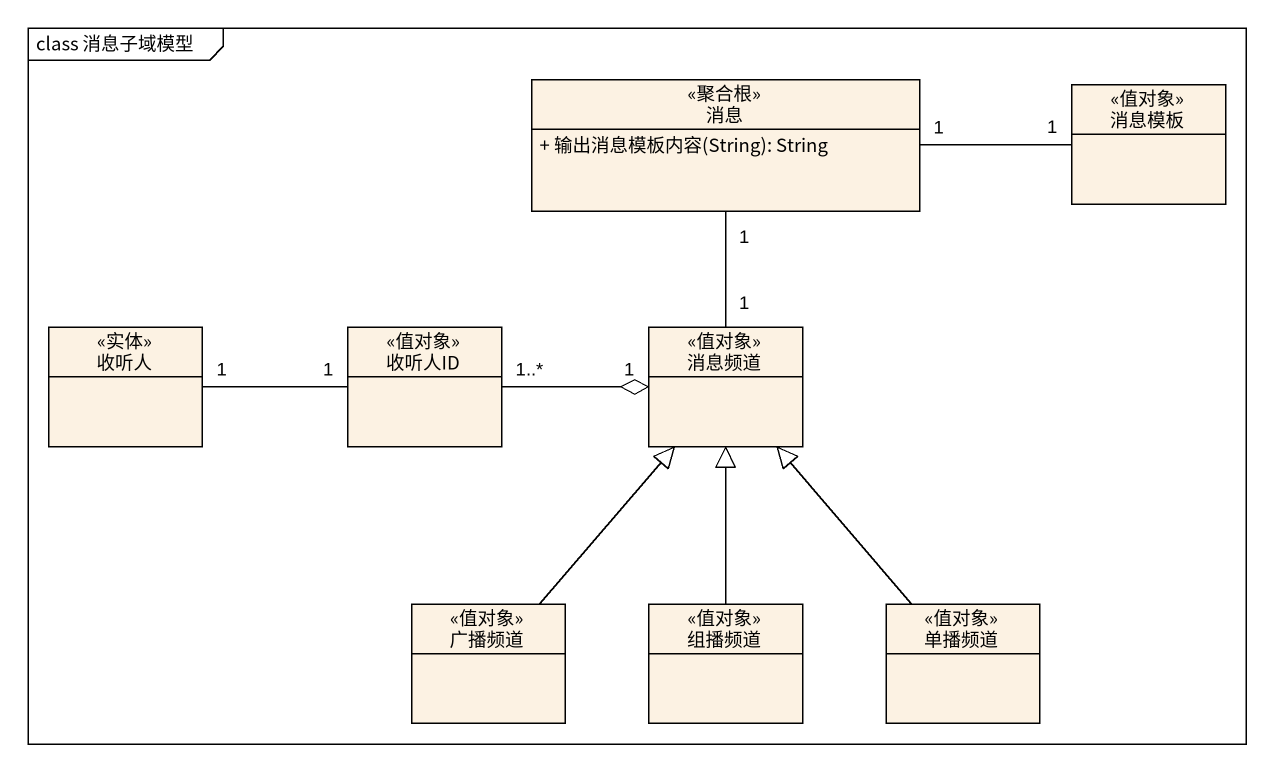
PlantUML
@startuml
mainframe class 消息子域模型
hide circle
hide empty members
skinparam classAttributeIconSize 0
class 消息 <<聚合根>> {
  + 输出消息模板内容(String): String
}
class 消息模板 <<值对象>>
class 收听人 <<实体>>
class 收听人ID <<值对象>>
class 消息频道 <<值对象>>
class 广播频道 <<值对象>>
class 组播频道 <<值对象>>
class 单播频道 <<值对象>>
消息 "1" -right- "1" 消息模板
消息 "1" -- "1" 消息频道
收听人 "1" -right- "1" 收听人ID
收听人ID "1..*" -right-o "1" 消息频道
广播频道 -up-|> 消息频道
组播频道 -up-|> 消息频道
单播频道 -up-|> 消息频道
@enduml
